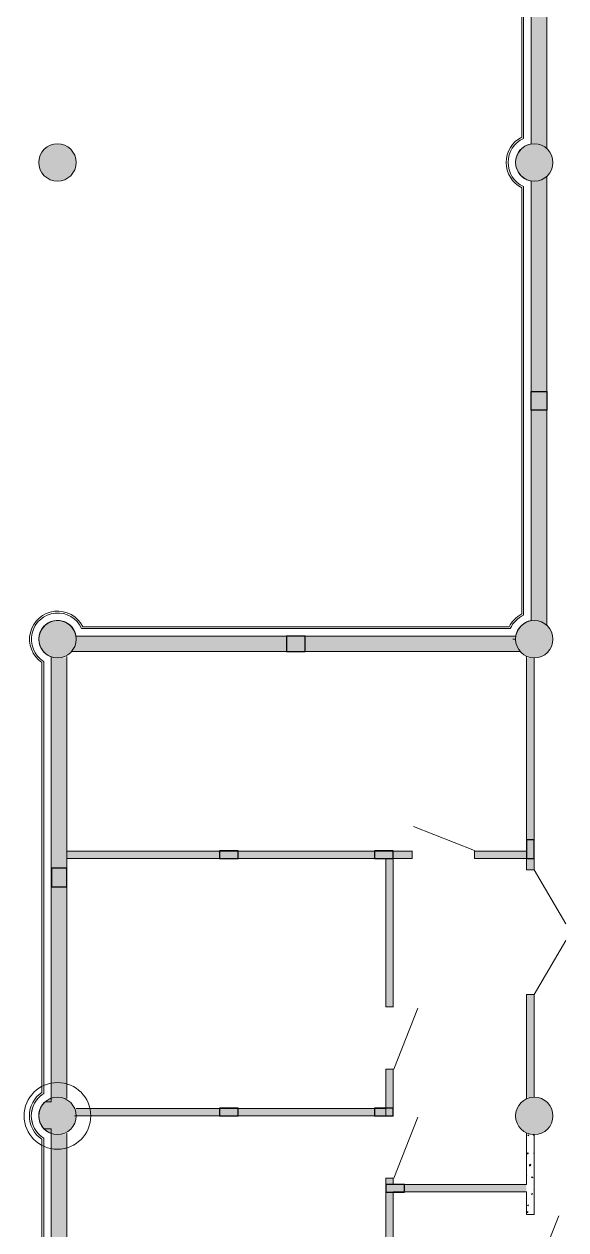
# Model space of a CAD drawing. Header units: millimetres. Extents: x 72919 to 485785, y -53256 to 338519.
# Drawn here: x 357016 to 365708, y 144661 to 164010 of the extents above; entities that cross this region are included whole.
import ezdxf

# ---------------------------------------------------------------- set-up
doc = ezdxf.new("R2010")
doc.units = ezdxf.units.MM
doc.layers.add('door', color=177, linetype='Continuous', lineweight=9)
doc.layers.add('wall', color=5, linetype='Continuous', lineweight=40)

msp = doc.modelspace()

# ---------------------------------------------------------------- hatches: boundary and pattern name
at = {"ltscale": 500, "true_color": 0x000000}
h = msp.add_hatch(color=18, dxfattribs=at)
h.dxf.hatch_style = 1
edge = h.paths.add_edge_path()
edge.add_arc((357550.43379, 161789.99944), 300, 9, 369)
h = msp.add_hatch(color=18, dxfattribs=at)
h.dxf.hatch_style = 1
edge = h.paths.add_edge_path()
edge.add_arc((365200.43379, 161789.99944), 300, 9, 369)
h = msp.add_hatch(color=18, dxfattribs=at)
h.dxf.hatch_style = 1
h.paths.add_polyline_path([(365150.43379, 158114.99944), (365400.43379, 158114.99944), (365400.43379, 157814.99944), (365150.43379, 157814.99944)])
h = msp.add_hatch(color=18, dxfattribs=at)
h.dxf.hatch_style = 1
edge = h.paths.add_edge_path()
edge.add_arc((357550.43379, 154139.99944), 300, 9, 369)
h = msp.add_hatch(color=18, dxfattribs=at)
h.dxf.hatch_style = 1
edge = h.paths.add_edge_path()
edge.add_arc((365200.43379, 154139.99944), 300, 9, 369)
h = msp.add_hatch(color=18, dxfattribs=at)
h.dxf.hatch_style = 1
h.paths.add_polyline_path([(361225.43379, 154189.99944), (361224.21926, 153940.01584), (361524.21926, 153940.01584), (361525.43379, 154189.99944)])
h = msp.add_hatch(color=18, dxfattribs=at)
h.dxf.hatch_style = 1
h.paths.add_polyline_path([(360148.31578, 150743.03309), (360148.31578, 150618.03309), (360448.31578, 150618.03309), (360448.31578, 150743.03309)])
h = msp.add_hatch(color=18, dxfattribs=at)
h.dxf.hatch_style = 1
h.paths.add_polyline_path([(362636.57771, 150743.03309), (362636.57771, 150618.03309), (362936.57771, 150618.03309), (362936.57771, 150743.03309)])
h = msp.add_hatch(color=18, dxfattribs=at)
h.dxf.hatch_style = 1
h.paths.add_polyline_path([(365075.43379, 150618.03512), (365200.43379, 150618.03512), (365200.43379, 150918.03512), (365075.43379, 150918.03512)])
h = msp.add_hatch(color=18, dxfattribs=at)
h.dxf.hatch_style = 1
h.paths.add_polyline_path([(357455.43379, 150164.99944), (357700.43379, 150164.99944), (357700.43379, 150464.99944), (357455.43379, 150464.99944)])
h = msp.add_hatch(color=18, dxfattribs=at)
h.dxf.hatch_style = 1
edge = h.paths.add_edge_path()
edge.add_arc((357550.43379, 146489.99944), 300, 9, 369)
h = msp.add_hatch(color=18, dxfattribs=at)
h.dxf.hatch_style = 1
edge = h.paths.add_edge_path()
edge.add_arc((365200.43379, 146489.99944), 300, 9, 369)
h = msp.add_hatch(color=18, dxfattribs=at)
h.dxf.hatch_style = 1
h.paths.add_polyline_path([(360148.31578, 146614.99849), (360148.31578, 146489.99849), (360448.31578, 146489.99849), (360448.31578, 146614.99849)])
h = msp.add_hatch(color=18, dxfattribs=at)
h.dxf.hatch_style = 1
h.paths.add_polyline_path([(362636.57771, 146614.99849), (362636.57771, 146489.99849), (362936.57771, 146489.99849), (362936.57771, 146614.99849)])
h = msp.add_hatch(color=18, dxfattribs=at)
h.dxf.hatch_style = 1
h.paths.add_polyline_path([(363116.57402, 145264.95215), (363116.57402, 145389.95215), (362816.57402, 145389.95215), (362816.57402, 145264.95215)])
at = {"layer": 'wall', "lineweight": 18, "ltscale": 0.007407, "true_color": 0x000000}
h = msp.add_hatch(color=18, dxfattribs=at)
h.dxf.hatch_style = 1
h.paths.add_polyline_path([(365030.43379, 162174.82433), (365150.43379, 162089.95777), (365150.43379, 168765.04111), (365030.43379, 168680.12005), (365030.43379, 162174.82433)], flags=0)
h = msp.add_hatch(color=18, dxfattribs=at)
h.dxf.hatch_style = 1
edge = h.paths.add_edge_path()
edge.add_line((365400.43379, 168841.39265), (365400.43379, 162013.60624))
edge.add_arc((365190.1246, 161771.32631), 320.8263, 49.040642635, 97.106516839)
edge.add_line((365150.43379, 162089.68799), (365150.43379, 168765.3109))
edge.add_arc((365191.28682, 169079.85361), 317.18462, 262.599809234, 311.253031291)
h = msp.add_hatch(color=18, dxfattribs=at)
h.dxf.hatch_style = 1
h.paths.add_polyline_path([(365028.42885, 161403.75663), (365150.43379, 161490.04111, -0.8322791117), (365150.43379, 162089.95777), (365028.42885, 162176.24226, 0.6411617624), (365028.42885, 161403.75663)], flags=0)
h = msp.add_hatch(color=18, dxfattribs=at)
h.dxf.hatch_style = 1
h.paths.add_polyline_path([(365030.43379, 154523.50324), (365150.43379, 154439.95777), (365150.43379, 161490.04111), (365030.43379, 161405.17456), (365030.43379, 154523.50324)], flags=0)
h = msp.add_hatch(color=18, dxfattribs=at)
h.dxf.hatch_style = 1
edge = h.paths.add_edge_path()
edge.add_arc((365177.85322, 161847.76104), 358.76215, 265.642536979, 308.346272366)
edge.add_line((365400.43379, 161566.39265), (365400.43379, 154363.60624))
edge.add_line((365400.43379, 154363.60624), (365150.27266, 154439.95777))
edge.add_line((365150.27266, 154439.95777), (365150.59491, 161490.03591))
h = msp.add_hatch(color=18, dxfattribs=at)
h.dxf.hatch_style = 1
h.paths.add_polyline_path([(357328.99801, 153782.90557), (357450.49185, 153856.19816, -1.7360813389), (357850.43379, 154189.99944), (357937.60557, 154312.05965, 1.345365271), (357328.99801, 153782.90557)], flags=0)
h = msp.add_hatch(color=18, dxfattribs=at)
h.dxf.hatch_style = 1
h.paths.add_polyline_path([(364815.60132, 154311.86675), (364900.43379, 154189.99944, -0.2969143943), (365150.43379, 154439.95777), (365028.56594, 154524.80366, 0.1747882455), (364815.60132, 154311.86675)], flags=0)
h = msp.add_hatch(color=18, dxfattribs=at)
h.dxf.hatch_style = 1
h.paths.add_polyline_path([(357936.13424, 154309.99944), (357850.43379, 154189.99944), (364900.43379, 154189.99944), (364816.90115, 154309.99944), (357936.13424, 154309.99944)], flags=0)
h = msp.add_hatch(color=18, dxfattribs=at)
h.dxf.hatch_style = 1
edge = h.paths.add_edge_path()
edge.add_line((357778.41405, 153940.01584), (364972.45352, 153940.01584))
edge.add_arc((365682.38966, 154280.33319), 787.28979, 186.674715562, 205.61135092, ccw=False)
edge.add_line((364900.43609, 154188.82457), (357851.62116, 154189.99976))
edge.add_arc((357027.62565, 154295.59338), 830.73378, 334.657505929, 352.697444202, ccw=False)
h = msp.add_hatch(color=18, dxfattribs=at)
h.dxf.hatch_style = 1
h.paths.add_polyline_path([(357330.49185, 153783.80675), (357330.49185, 146715.86939), (357450.49185, 146715.86939), (357450.49185, 153856.19816), (357330.49185, 153783.80675)], flags=0)
h = msp.add_hatch(color=18, dxfattribs=at)
h.dxf.hatch_style = 1
h.paths.add_polyline_path([(357455.43382, 153841.27771), (357700.43382, 153841.27771), (357700.43375, 146778.76543), (357455.43375, 146778.76543)])
h = msp.add_hatch(color=18, dxfattribs=at)
h.dxf.hatch_style = 1
h.paths.add_polyline_path([(365075.43379, 153837.47646), (365200.43379, 153837.47646), (365200.43379, 150440.36823), (365075.43379, 150440.36823)])
h = msp.add_hatch(color=18, dxfattribs=at)
h.dxf.hatch_style = 1
h.paths.add_polyline_path([(364243.01778, 150738.03486), (364243.01778, 150618.03486), (365078.67275, 150618.0348), (365078.67275, 150738.0348)])
h.paths.add_polyline_path([(363243.01778, 150618.03493), (363243.01778, 150738.03493), (357700.43379, 150738.03534), (357700.43379, 150618.03534)])
h = msp.add_hatch(color=18, dxfattribs=at)
h.dxf.hatch_style = 1
h.paths.add_polyline_path([(362941.57444, 145489.99952), (362816.57444, 145489.99952), (362816.57444, 145389.95198), (362941.57444, 145389.95198)])
h.paths.add_polyline_path([(362941.57432, 147240.09738), (362816.57432, 147240.09738), (362816.57437, 146489.99952), (362941.57437, 146489.99952)])
h.paths.add_polyline_path([(362816.57426, 148240.09738), (362941.57426, 148240.09738), (362941.5741, 150618.03512), (362816.5741, 150618.03512)])
h = msp.add_hatch(color=18, dxfattribs=at)
h.dxf.hatch_style = 1
h.paths.add_polyline_path([(365075.43379, 148440.36824), (365200.43379, 148440.36824), (365200.43379, 146789.90134), (365075.43379, 146789.90134)])
h = msp.add_hatch(color=18, dxfattribs=at)
h.dxf.hatch_style = 1
h.paths.add_polyline_path([(357409.80918, 146093.30476, -0.7025860429), (357409.80918, 146888.2137), (357450.49185, 146775.3203, 0.7025860429), (357450.49185, 146206.19816)], flags=0)
h = msp.add_hatch(color=18, dxfattribs=at)
h.dxf.hatch_style = 1
edge = h.paths.add_edge_path()
edge.add_line((357825.38688, 146489.99716), (362816.57402, 146490.0002))
edge.add_line((362816.57402, 146490.0002), (362816.57402, 146610.0002))
edge.add_line((362816.57402, 146610.0002), (357850.43379, 146610.00076))
edge.add_arc((357550.43379, 146610.00047), 300, -23.578867832, 0.000055933, ccw=False)
h = msp.add_hatch(color=18, dxfattribs=at)
h.dxf.hatch_style = 1
h.paths.add_polyline_path([(357330.49185, 146281.5676), (357330.49185, 139198.01125), (357450.49185, 139125.3203), (357450.49185, 146281.5676), (357330.49185, 146281.5676)], flags=0)
h = msp.add_hatch(color=18, dxfattribs=at)
h.dxf.hatch_style = 1
h.paths.add_polyline_path([(357455.43382, 146191.27771), (357700.43382, 146191.27771), (357700.43375, 139128.76543), (357455.43375, 139128.76543)])
h = msp.add_hatch(color=18, dxfattribs=at)
h.dxf.hatch_style = 1
h.paths.add_polyline_path([(362815.37368, 145269.95243), (365075.43379, 145269.95188), (365075.43379, 145389.95188), (362815.37368, 145389.95243)])
h = msp.add_hatch(color=18, dxfattribs=at)
h.dxf.hatch_style = 1
h.paths.add_polyline_path([(362816.5741, 145264.95215), (362941.5741, 145264.95215), (362941.57444, 141889.9868), (362816.57444, 141889.9868)])

# ---------------------------------------------------------------- linework, layer by layer
at = {"color": 18, "ltscale": 500, "true_color": 0x000000}
for points in [[(365150.43379, 158114.99944), (365400.43379, 158114.99944), (365400.43379, 157814.99944), (365150.43379, 157814.99944)], [(361225.43379, 154189.99944), (361224.21926, 153940.01584), (361524.21926, 153940.01584), (361525.43379, 154189.99944)], [(360148.31578, 150743.03309), (360148.31578, 150618.03309), (360448.31578, 150618.03309), (360448.31578, 150743.03309)], [(362636.57771, 150743.03309), (362636.57771, 150618.03309), (362936.57771, 150618.03309), (362936.57771, 150743.03309)], [(365075.43379, 150618.03512), (365200.43379, 150618.03512), (365200.43379, 150918.03512), (365075.43379, 150918.03512)], [(357455.43379, 150164.99944), (357700.43379, 150164.99944), (357700.43379, 150464.99944), (357455.43379, 150464.99944)], [(360148.31578, 146614.99849), (360148.31578, 146489.99849), (360448.31578, 146489.99849), (360448.31578, 146614.99849)], [(362636.57771, 146614.99849), (362636.57771, 146489.99849), (362936.57771, 146489.99849), (362936.57771, 146614.99849)], [(363116.57402, 145264.95215), (363116.57402, 145389.95215), (362816.57402, 145389.95215), (362816.57402, 145264.95215)]]:
    msp.add_lwpolyline(points, close=True, dxfattribs=at)
at = {"layer": 'door'}
for p, q in [((364244.54863, 150746.60039), (363265.73655, 151135.53869)), ((365200.43379, 150440.36823), (365708.10539, 149574.34283)), ((365200.43379, 148440.36826), (365708.10539, 149306.39367)), ((362945.14009, 147238.56653), (363334.0784, 148217.37861)), ((362945.14009, 145488.46866), (363334.0784, 146467.28074)), ((365203.9999, 143908.22507), (365592.93821, 144887.03715))]:
    msp.add_line(p, q, dxfattribs=at)
at = {"layer": 'wall', "color": 18, "lineweight": 18, "ltscale": 0.007407, "true_color": 0x000000}
for p, q in [((357450.49185, 153856.19816), (357450.49185, 146775.3203)), ((357700.43379, 153860.89373), (357700.43379, 146769.10516)), ((363243.01778, 150738.03507), (357700.43379, 150738.03507)), ((363243.01778, 150743.03427), (363243.01778, 150618.03427)), ((364243.01778, 150618.03427), (364243.01778, 150743.03427)), ((365078.67275, 150738.03507), (364243.01778, 150738.03507)), ((363243.01778, 150618.03427), (357700.43379, 150618.0317)), ((362816.57402, 150618.03408), (362816.57402, 148240.09738)), ((362936.57771, 150618.03413), (362936.57771, 148240.09738)), ((365078.67275, 150618.03512), (364243.01778, 150618.03474)), ((365200.43379, 148440.36826), (365075.43379, 148440.36822)), ((365075.43379, 146762.71725), (365075.43379, 148440.36826)), ((365200.43379, 146789.90134), (365200.43379, 148440.36826)), ((362941.57398, 148240.09738), (362816.57398, 148240.09738)), ((362816.57398, 147240.09738), (362941.57398, 147240.09738)), ((362816.57402, 147240.09738), (362816.57402, 146489.99952)), ((362936.57771, 147240.09738), (362936.57771, 146489.99952)), ((362816.57402, 146489.99948), (357825.38688, 146489.99716)), ((362816.57402, 146610.00047), (357850.43379, 146610.00047)), ((362941.57398, 146489.99952), (362816.57398, 146489.99952)), ((357450.49185, 146206.19816), (357450.49185, 139125.3203)), ((357700.43379, 146210.89373), (357700.43379, 139119.10516)), ((365098.18145, 146178.50489), (365110.81598, 146169.98279)), ((365098.23343, 146178.61955), (365116.01813, 146185.44646)), ((365110.90297, 146169.94937), (365116.05315, 146185.29838)), ((365182.32132, 146182.74729), (365194.55529, 146195.49772)), ((365182.96501, 146181.38211), (365200.43386, 146178.67284)), ((365085.91092, 145880.6719), (365098.15602, 145895.26505)), ((365085.91311, 145880.69727), (365101.09512, 145879.36901)), ((365104.72207, 145880.03867), (365101.78516, 145895.96007)), ((365121.15434, 145689.61506), (365133.39944, 145704.20821)), ((365126.19178, 145707.86376), (365138.82631, 145699.34166)), ((365126.24363, 145707.97813), (365144.02834, 145714.80504)), ((365139.96493, 145688.98173), (365137.02803, 145704.90313)), ((365138.91327, 145699.30826), (365144.06344, 145714.65727)), ((365187.99381, 145892.05172), (365200.43384, 145883.66081)), ((365188.04572, 145892.16624), (365200.43384, 145896.9216)), ((365075.43382, 145528.00957), (365082.22624, 145530.61693)), ((365075.43382, 145516.22647), (365077.02429, 145515.15369)), ((365077.11122, 145515.12029), (365082.2614, 145530.4693)), ((365121.15653, 145689.64042), (365136.33854, 145688.31217)), ((365156.39776, 145498.55821), (365168.64286, 145513.15136)), ((365175.2078, 145497.92478), (365172.2709, 145513.84618)), ((362816.57398, 145489.99952), (362941.57398, 145489.99952)), ((362816.57402, 145489.99952), (362816.57402, 145389.45059)), ((365075.43379, 145389.95215), (362816.57402, 145389.95215)), ((362816.57402, 145389.95215), (362816.57402, 141889.48541)), ((362936.57771, 145489.99952), (362936.57771, 145389.95201)), ((365156.39995, 145498.58358), (365171.58196, 145497.25532)), ((365191.64118, 145307.50137), (365200.43381, 145317.98002)), ((365075.43379, 145269.95221), (362936.57771, 145269.95122)), ((362936.57771, 145269.95122), (362936.57771, 141889.98682)), ((365154.20212, 145237.22263), (365166.83665, 145228.70053)), ((365154.25383, 145237.33671), (365172.03854, 145244.16362)), ((365166.92356, 145228.66714), (365172.07373, 145244.01615)), ((365191.64337, 145307.52673), (365200.43381, 145306.75767)), ((365079.94335, 144941.32676), (365092.18846, 144955.91991)), ((365079.94555, 144941.35213), (365095.12756, 144940.02388)), ((365092.40009, 145053.03466), (365105.03462, 145044.51256)), ((365092.45174, 145053.1486), (365110.23644, 145059.97551)), ((365098.75228, 144940.69313), (365095.81538, 144956.61453)), ((365105.12151, 145044.47918), (365110.27169, 145059.82819)), ((365200.43379, 144909.75592), (365075.43379, 144909.75592))]:
    msp.add_line(p, q, dxfattribs=at)
for points in [[(365150.43379, 162089.95777), (365150.43379, 168765.04111)], [(365150.43379, 162089.95777), (365150.43379, 168765.04111)], [(365400.43379, 162013.60624), (365400.43379, 168841.39265)], [(365000.43379, 162196.04096), (365000.43379, 168658.88979)], [(365028.42624, 168678.69936), (365030.43379, 168680.12005), (365030.43379, 162174.82433), (365028.42885, 162176.24226)], [(365030.43379, 168680.12005), (365030.43379, 162174.82433)], [(365000.43379, 154544.3896), (365000.43379, 161383.95792)], [(365028.42885, 161403.75663), (365030.43379, 161405.17456), (365030.43379, 154523.50324), (365028.56594, 154524.80366)], [(365030.43379, 161405.17456), (365030.43379, 154523.50324)], [(365150.43379, 154439.95777), (365150.43379, 161490.04111)], [(365150.43379, 154439.95777), (365150.43379, 161490.04111)], [(365400.43379, 154363.60624), (365400.43379, 161566.39265)], [(364815.60132, 154311.86675), (364816.90115, 154309.99944), (357936.13424, 154309.99944), (357937.60557, 154312.05965)], [(364816.90115, 154309.99944), (357936.13424, 154309.99944)], [(357957.55935, 154339.99944), (364796.018, 154339.99944)], [(364900.43379, 154189.99944), (357850.43379, 154189.99944)], [(357850.43379, 154189.99944), (364900.43379, 154189.99944)], [(364858.10517, 154138.98327), (364858.10592, 154138.70824), (364900.43609, 154138.82457)], [(357351.00764, 146715.86939), (357450.49185, 146715.86939), (357450.49185, 153856.19816)], [(364971.23899, 153940.01584), (357777.19952, 153940.01584)], [(365075.43379, 150440.36823), (365075.43379, 153867.28164)], [(365200.43379, 150440.36823), (365200.43379, 153840.09755)], [(357300.49185, 146866.19709), (357300.49185, 153765.7089)], [(357330.49185, 153783.80675), (357330.49185, 146849.86628)], [(365075.43379, 150440.36818), (365200.43379, 150440.36823)], [(357330.49185, 146884.72156), (357330.49185, 146849.86628)], [(357300.49185, 139216.18399), (357300.49185, 146115.32137)], [(357330.49185, 146131.65218), (357330.49185, 146096.7969)], [(357330.49185, 146131.65218), (357330.49185, 139198.01125)], [(357450.49185, 139125.3203), (357450.49185, 146281.5676), (357334.56663, 146281.5676)], [(365075.43379, 146217.28164), (365075.43379, 145389.95215)], [(365200.43379, 146189.99944), (365200.43379, 144909.75592)], [(365075.43379, 145269.95221), (365075.43379, 144909.75592)]]:
    msp.add_lwpolyline(points, dxfattribs=at)
for points in [[(365000.43379, 161383.95792, -0.6148362682), (365000.43379, 162196.04096)], [(365030.43379, 162174.82433), (365028.42885, 162176.24226, 0.6411617624), (365028.42885, 161403.75663), (365030.43379, 161405.17456)], [(365028.42885, 162176.24226, 0.6411617624), (365028.42885, 161403.75663)], [(365150.43379, 161490.04111, -0.8322791117), (365150.43379, 162089.95777)], [(357300.49185, 153765.7089, -1.296359497), (357957.55935, 154339.99944)], [(357936.13424, 154309.99944), (357937.60557, 154312.05965, 1.345365271), (357328.99801, 153782.90557), (357330.49185, 153783.80675)], [(357937.60557, 154312.05965, 1.345365271), (357328.99801, 153782.90557)], [(357455.17938, 153854.92311, -1.9467852352), (357851.62283, 154138.9982)], [(357450.49185, 153856.19816, -1.7360813389), (357850.43379, 154189.99944)], [(364796.018, 154339.99944, -0.1562141556), (365000.43379, 154544.3896)], [(365030.43379, 154523.50324), (365028.56594, 154524.80366, 0.1747882455), (364815.60132, 154311.86675), (364816.90115, 154309.99944)], [(365028.56594, 154524.80366, 0.1747882455), (364815.60132, 154311.86675)], [(364900.43379, 154189.99944, -0.2969143943), (365150.43379, 154439.95777)], [(357328.99801, 153782.90557), (357330.49185, 153783.80675), (357330.49185, 146849.86628, 0.0214865598), (357300.49185, 146829.44071)], [(357300.49185, 146115.32137, -0.5325212293), (357300.49185, 146866.19709)], [(357330.49185, 146131.65218, -0.5567382598), (357330.49185, 146849.86628)], [(357300.49185, 146829.44071, 0.501735828), (357300.49185, 146152.07775)], [(357351.00764, 146715.86939, 0.4237026707), (357334.56663, 146281.5676)], [(357455.17938, 146204.92311, -0.7165589459), (357455.17938, 146773.0733)], [(357300.49185, 146152.07775, 0.0214865598), (357330.49185, 146131.65218), (357330.49185, 139198.01125), (357328.99082, 139198.92051)]]:
    msp.add_lwpolyline(points, format="xyb", dxfattribs=at)
for centre, radius in [((357550.43379, 161789.99944), 300), ((365200.43379, 161789.99944), 300), ((357550.43379, 154139.99944), 300), ((365200.43379, 154139.99944), 300), ((357550.43379, 146489.99944), 534.91102), ((357550.43379, 146489.99944), 300), ((365200.43379, 146489.99944), 300)]:
    msp.add_circle(centre, radius, dxfattribs=at)

doc.saveas('drawing.dxf')
